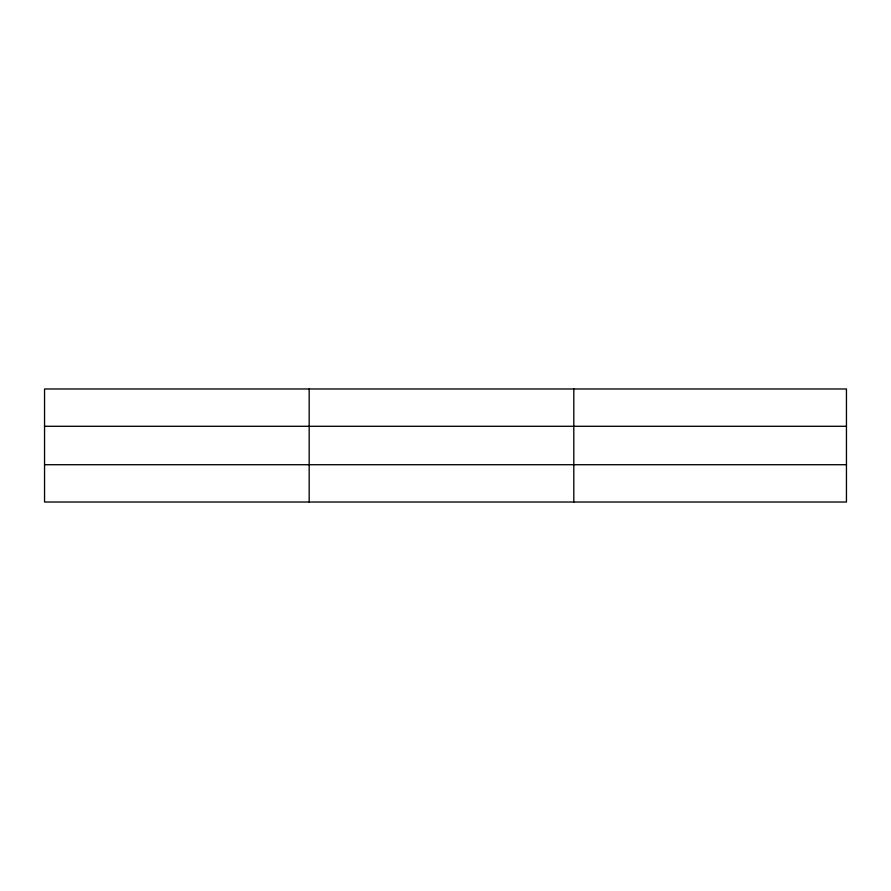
<?xml version="1.0" encoding="UTF-8"?>
<svg xmlns="http://www.w3.org/2000/svg" width="891" height="891" viewBox="0 0 891 891"><rect width="100%" height="100%" fill="white"/><g stroke="black" fill="none" stroke-linecap="round" stroke-linejoin="round"><path stroke-width="1.34" d="M573.804 388.977L573.804 502.023M846.45 426.288L846.45 388.977L44.55 388.977L44.55 502.023L846.45 502.023L846.45 426.288L44.55 426.288M44.55 464.712L846.45 464.712M309.177 388.977L309.177 502.023"/></g></svg>
